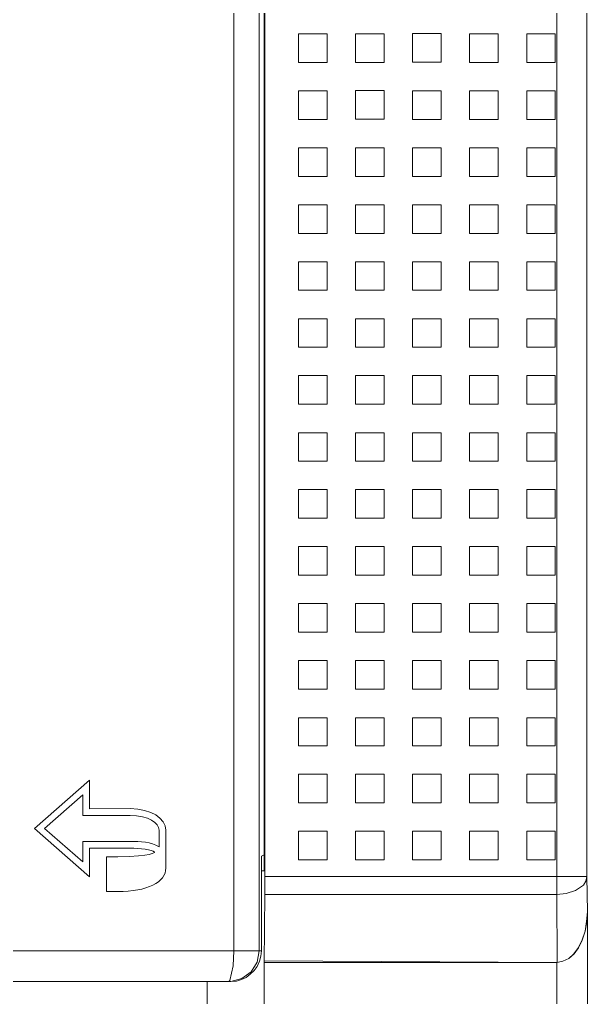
# Model space of a CAD drawing. Header units: millimetres. Extents: x 33157 to 59611, y -29750 to 1750.
# Drawn here: x 54246.8 to 54261.76, y -3172.34 to -3146.6 of the extents above; entities that cross this region are included whole.
import ezdxf

# ---------------------------------------------------------------- set-up
doc = ezdxf.new("R2010")
doc.units = ezdxf.units.MM
doc.layers.add('layer 1', color=7, linetype='Continuous', lineweight=18)

msp = doc.modelspace()

# ---------------------------------------------------------------- linework, layer by layer
at = {"layer": 'layer 1', "lineweight": 9}
for p, q in [((54253.236, -3044.222), (54253.236, -3169.006)), ((54260.933, -3048.427), (54260.933, -3169.629)), ((54261.725, -3049.229), (54261.725, -3169.157)), ((54253.246, -3109.999), (54253.246, -3169.157)), ((54253.104, -3110.424), (54253.104, -3171.118)), ((54253.236, -3110.424), (54253.236, -3168.591)), ((54252.435, -3110.97), (54252.435, -3171.118)), ((54253.161, -3168.62), (54253.161, -3171.118)), ((54253.246, -3169.157), (54253.246, -3169.629)), ((54261.735, -3170.091), (54261.735, -3208.618)), ((54253.236, -3171.382), (54253.236, -3171.42)), ((54253.236, -3171.382), (54253.236, -3188.279)), ((54260.933, -3171.42), (54260.933, -3188.279)), ((54251.737, -3171.92), (54251.737, -3188.279))]:
    msp.add_line(p, q, dxfattribs=at)
at = {"layer": 'layer 1'}
for points, knots in [([(54254.139, -3147.727), (54254.139, -3147.727), (54254.889, -3147.727), (54254.889, -3147.727), (54254.889, -3147.727), (54254.889, -3146.977), (54254.889, -3146.977), (54254.889, -3146.977), (54254.139, -3146.977), (54254.139, -3146.977), (54254.139, -3146.977), (54254.139, -3147.724), (54254.139, -3147.724), (54254.139, -3147.724), (54254.139, -3147.727), (54254.139, -3147.727)], [0, 0, 0, 0, 150419.237372, 150419.237372, 150419.237372, 300838.474744, 300838.474744, 300838.474744, 451257.712116, 451257.712116, 451257.712116, 601676.949488, 601676.949488, 601676.949488, 752096.18686, 752096.18686, 752096.18686, 752096.18686]), ([(54255.639, -3147.727), (54255.639, -3147.727), (54256.389, -3147.727), (54256.389, -3147.727), (54256.389, -3147.727), (54256.389, -3146.977), (54256.389, -3146.977), (54256.389, -3146.977), (54255.639, -3146.977), (54255.639, -3146.977), (54255.639, -3146.977), (54255.639, -3147.724), (54255.639, -3147.724), (54255.639, -3147.724), (54255.639, -3147.727), (54255.639, -3147.727)], [0, 0, 0, 0, 150423.278748, 150423.278748, 150423.278748, 300846.557495, 300846.557495, 300846.557495, 451269.836243, 451269.836243, 451269.836243, 601693.114991, 601693.114991, 601693.114991, 752116.393738, 752116.393738, 752116.393738, 752116.393738]), ([(54257.139, -3147.718), (54257.139, -3147.718), (54257.889, -3147.718), (54257.889, -3147.718), (54257.889, -3147.718), (54257.889, -3146.968), (54257.889, -3146.968), (54257.889, -3146.968), (54257.139, -3146.968), (54257.139, -3146.968), (54257.139, -3146.968), (54257.139, -3147.714), (54257.139, -3147.714), (54257.139, -3147.714), (54257.139, -3147.718), (54257.139, -3147.718)], [0, 0, 0, 0, 150427.308052, 150427.308052, 150427.308052, 300854.616104, 300854.616104, 300854.616104, 451281.924155, 451281.924155, 451281.924155, 601709.232207, 601709.232207, 601709.232207, 752136.540259, 752136.540259, 752136.540259, 752136.540259]), ([(54258.639, -3147.727), (54258.639, -3147.727), (54259.389, -3147.727), (54259.389, -3147.727), (54259.389, -3147.727), (54259.389, -3146.977), (54259.389, -3146.977), (54259.389, -3146.977), (54258.639, -3146.977), (54258.639, -3146.977), (54258.639, -3146.977), (54258.639, -3147.724), (54258.639, -3147.724), (54258.639, -3147.724), (54258.639, -3147.727), (54258.639, -3147.727)], [0, 0, 0, 0, 150431.361273, 150431.361273, 150431.361273, 300862.722547, 300862.722547, 300862.722547, 451294.08382, 451294.08382, 451294.08382, 601725.445094, 601725.445094, 601725.445094, 752156.806367, 752156.806367, 752156.806367, 752156.806367]), ([(54260.139, -3147.727), (54260.139, -3147.727), (54260.889, -3147.727), (54260.889, -3147.727), (54260.889, -3147.727), (54260.889, -3146.977), (54260.889, -3146.977), (54260.889, -3146.977), (54260.139, -3146.977), (54260.139, -3146.977), (54260.139, -3146.977), (54260.139, -3147.724), (54260.139, -3147.724), (54260.139, -3147.724), (54260.139, -3147.727), (54260.139, -3147.727)], [0, 0, 0, 0, 150435.402697, 150435.402697, 150435.402697, 300870.805394, 300870.805394, 300870.805394, 451306.208091, 451306.208091, 451306.208091, 601741.610788, 601741.610788, 601741.610788, 752177.013485, 752177.013485, 752177.013485, 752177.013485]), ([(54254.139, -3149.227), (54254.139, -3149.227), (54254.889, -3149.227), (54254.889, -3149.227), (54254.889, -3149.227), (54254.889, -3148.474), (54254.889, -3148.474), (54254.889, -3148.474), (54254.139, -3148.474), (54254.139, -3148.474), (54254.139, -3148.474), (54254.139, -3149.223), (54254.139, -3149.223), (54254.139, -3149.223), (54254.139, -3149.227), (54254.139, -3149.227)], [0, 0, 0, 0, 150421.26045, 150421.26045, 150421.26045, 300842.5209, 300842.5209, 300842.5209, 451263.78135, 451263.78135, 451263.78135, 601685.041799, 601685.041799, 601685.041799, 752106.302249, 752106.302249, 752106.302249, 752106.302249]), ([(54255.639, -3149.22), (54255.639, -3149.22), (54256.389, -3149.22), (54256.389, -3149.22), (54256.389, -3149.22), (54256.389, -3148.468), (54256.389, -3148.468), (54256.389, -3148.468), (54255.639, -3148.468), (54255.639, -3148.468), (54255.639, -3148.468), (54255.639, -3149.217), (54255.639, -3149.217), (54255.639, -3149.217), (54255.639, -3149.22), (54255.639, -3149.22)], [0, 0, 0, 0, 150425.293487, 150425.293487, 150425.293487, 300850.586974, 300850.586974, 300850.586974, 451275.88046, 451275.88046, 451275.88046, 601701.173947, 601701.173947, 601701.173947, 752126.467434, 752126.467434, 752126.467434, 752126.467434]), ([(54257.139, -3149.227), (54257.139, -3149.227), (54257.889, -3149.227), (54257.889, -3149.227), (54257.889, -3149.227), (54257.889, -3148.474), (54257.889, -3148.474), (54257.889, -3148.474), (54257.139, -3148.474), (54257.139, -3148.474), (54257.139, -3148.474), (54257.139, -3149.223), (54257.139, -3149.223), (54257.139, -3149.223), (54257.139, -3149.227), (54257.139, -3149.227)], [0, 0, 0, 0, 150429.343288, 150429.343288, 150429.343288, 300858.686575, 300858.686575, 300858.686575, 451288.029863, 451288.029863, 451288.029863, 601717.37315, 601717.37315, 601717.37315, 752146.716438, 752146.716438, 752146.716438, 752146.716438]), ([(54258.639, -3149.227), (54258.639, -3149.227), (54259.389, -3149.227), (54259.389, -3149.227), (54259.389, -3149.227), (54259.389, -3148.474), (54259.389, -3148.474), (54259.389, -3148.474), (54258.639, -3148.474), (54258.639, -3148.474), (54258.639, -3148.474), (54258.639, -3149.223), (54258.639, -3149.223), (54258.639, -3149.223), (54258.639, -3149.227), (54258.639, -3149.227)], [0, 0, 0, 0, 150433.384386, 150433.384386, 150433.384386, 300866.768772, 300866.768772, 300866.768772, 451300.153158, 451300.153158, 451300.153158, 601733.537545, 601733.537545, 601733.537545, 752166.921931, 752166.921931, 752166.921931, 752166.921931]), ([(54260.139, -3149.227), (54260.139, -3149.227), (54260.889, -3149.227), (54260.889, -3149.227), (54260.889, -3149.227), (54260.889, -3148.474), (54260.889, -3148.474), (54260.889, -3148.474), (54260.139, -3148.474), (54260.139, -3148.474), (54260.139, -3148.474), (54260.139, -3149.223), (54260.139, -3149.223), (54260.139, -3149.223), (54260.139, -3149.227), (54260.139, -3149.227)], [0, 0, 0, 0, 150437.425806, 150437.425806, 150437.425806, 300874.851611, 300874.851611, 300874.851611, 451312.277417, 451312.277417, 451312.277417, 601749.703222, 601749.703222, 601749.703222, 752187.129028, 752187.129028, 752187.129028, 752187.129028]), ([(54254.139, -3150.728), (54254.139, -3150.728), (54254.889, -3150.728), (54254.889, -3150.728), (54254.889, -3150.728), (54254.889, -3149.976), (54254.889, -3149.976), (54254.889, -3149.976), (54254.139, -3149.976), (54254.139, -3149.976), (54254.139, -3149.976), (54254.139, -3150.725), (54254.139, -3150.725), (54254.139, -3150.725), (54254.139, -3150.728), (54254.139, -3150.728)], [0, 0, 0, 0, 150423.290274, 150423.290274, 150423.290274, 300846.580548, 300846.580548, 300846.580548, 451269.870821, 451269.870821, 451269.870821, 601693.161095, 601693.161095, 601693.161095, 752116.451369, 752116.451369, 752116.451369, 752116.451369]), ([(54255.639, -3150.728), (54255.639, -3150.728), (54256.389, -3150.728), (54256.389, -3150.728), (54256.389, -3150.728), (54256.389, -3149.976), (54256.389, -3149.976), (54256.389, -3149.976), (54255.639, -3149.976), (54255.639, -3149.976), (54255.639, -3149.976), (54255.639, -3150.725), (54255.639, -3150.725), (54255.639, -3150.725), (54255.639, -3150.728), (54255.639, -3150.728)], [0, 0, 0, 0, 150427.331688, 150427.331688, 150427.331688, 300854.663377, 300854.663377, 300854.663377, 451281.995065, 451281.995065, 451281.995065, 601709.326754, 601709.326754, 601709.326754, 752136.658442, 752136.658442, 752136.658442, 752136.658442]), ([(54257.139, -3150.728), (54257.139, -3150.728), (54257.889, -3150.728), (54257.889, -3150.728), (54257.889, -3150.728), (54257.889, -3149.976), (54257.889, -3149.976), (54257.889, -3149.976), (54257.139, -3149.976), (54257.139, -3149.976), (54257.139, -3149.976), (54257.139, -3150.725), (54257.139, -3150.725), (54257.139, -3150.725), (54257.139, -3150.728), (54257.139, -3150.728)], [0, 0, 0, 0, 150431.373103, 150431.373103, 150431.373103, 300862.746207, 300862.746207, 300862.746207, 451294.11931, 451294.11931, 451294.11931, 601725.492413, 601725.492413, 601725.492413, 752156.865517, 752156.865517, 752156.865517, 752156.865517]), ([(54258.639, -3150.728), (54258.639, -3150.728), (54259.389, -3150.728), (54259.389, -3150.728), (54259.389, -3150.728), (54259.389, -3149.976), (54259.389, -3149.976), (54259.389, -3149.976), (54258.639, -3149.976), (54258.639, -3149.976), (54258.639, -3149.976), (54258.639, -3150.725), (54258.639, -3150.725), (54258.639, -3150.725), (54258.639, -3150.728), (54258.639, -3150.728)], [0, 0, 0, 0, 150435.414198, 150435.414198, 150435.414198, 300870.828396, 300870.828396, 300870.828396, 451306.242593, 451306.242593, 451306.242593, 601741.656791, 601741.656791, 601741.656791, 752177.070989, 752177.070989, 752177.070989, 752177.070989]), ([(54260.139, -3150.728), (54260.139, -3150.728), (54260.889, -3150.728), (54260.889, -3150.728), (54260.889, -3150.728), (54260.889, -3149.976), (54260.889, -3149.976), (54260.889, -3149.976), (54260.139, -3149.976), (54260.139, -3149.976), (54260.139, -3149.976), (54260.139, -3150.725), (54260.139, -3150.725), (54260.139, -3150.725), (54260.139, -3150.728), (54260.139, -3150.728)], [0, 0, 0, 0, 150439.455613, 150439.455613, 150439.455613, 300878.911226, 300878.911226, 300878.911226, 451318.366839, 451318.366839, 451318.366839, 601757.822452, 601757.822452, 601757.822452, 752197.278066, 752197.278066, 752197.278066, 752197.278066]), ([(54254.139, -3152.227), (54254.139, -3152.227), (54254.889, -3152.227), (54254.889, -3152.227), (54254.889, -3152.227), (54254.889, -3151.475), (54254.889, -3151.475), (54254.889, -3151.475), (54254.139, -3151.475), (54254.139, -3151.475), (54254.139, -3151.475), (54254.139, -3152.224), (54254.139, -3152.224), (54254.139, -3152.224), (54254.139, -3152.227), (54254.139, -3152.227)], [0, 0, 0, 0, 150425.316384, 150425.316384, 150425.316384, 300850.632767, 300850.632767, 300850.632767, 451275.949151, 451275.949151, 451275.949151, 601701.265535, 601701.265535, 601701.265535, 752126.581918, 752126.581918, 752126.581918, 752126.581918]), ([(54255.639, -3152.227), (54255.639, -3152.227), (54256.389, -3152.227), (54256.389, -3152.227), (54256.389, -3152.227), (54256.389, -3151.475), (54256.389, -3151.475), (54256.389, -3151.475), (54255.639, -3151.475), (54255.639, -3151.475), (54255.639, -3151.475), (54255.639, -3152.224), (54255.639, -3152.224), (54255.639, -3152.224), (54255.639, -3152.227), (54255.639, -3152.227)], [0, 0, 0, 0, 150429.357794, 150429.357794, 150429.357794, 300858.715588, 300858.715588, 300858.715588, 451288.073383, 451288.073383, 451288.073383, 601717.431177, 601717.431177, 601717.431177, 752146.788971, 752146.788971, 752146.788971, 752146.788971]), ([(54257.139, -3152.227), (54257.139, -3152.227), (54257.889, -3152.227), (54257.889, -3152.227), (54257.889, -3152.227), (54257.889, -3151.475), (54257.889, -3151.475), (54257.889, -3151.475), (54257.139, -3151.475), (54257.139, -3151.475), (54257.139, -3151.475), (54257.139, -3152.224), (54257.139, -3152.224), (54257.139, -3152.224), (54257.139, -3152.227), (54257.139, -3152.227)], [0, 0, 0, 0, 150433.399205, 150433.399205, 150433.399205, 300866.79841, 300866.79841, 300866.79841, 451300.197615, 451300.197615, 451300.197615, 601733.59682, 601733.59682, 601733.59682, 752166.996025, 752166.996025, 752166.996025, 752166.996025]), ([(54258.639, -3152.227), (54258.639, -3152.227), (54259.389, -3152.227), (54259.389, -3152.227), (54259.389, -3152.227), (54259.389, -3151.475), (54259.389, -3151.475), (54259.389, -3151.475), (54258.639, -3151.475), (54258.639, -3151.475), (54258.639, -3151.475), (54258.639, -3152.224), (54258.639, -3152.224), (54258.639, -3152.224), (54258.639, -3152.227), (54258.639, -3152.227)], [0, 0, 0, 0, 150437.440295, 150437.440295, 150437.440295, 300874.880591, 300874.880591, 300874.880591, 451312.320886, 451312.320886, 451312.320886, 601749.761181, 601749.761181, 601749.761181, 752187.201476, 752187.201476, 752187.201476, 752187.201476]), ([(54260.139, -3152.227), (54260.139, -3152.227), (54260.889, -3152.227), (54260.889, -3152.227), (54260.889, -3152.227), (54260.889, -3151.475), (54260.889, -3151.475), (54260.889, -3151.475), (54260.139, -3151.475), (54260.139, -3151.475), (54260.139, -3151.475), (54260.139, -3152.224), (54260.139, -3152.224), (54260.139, -3152.224), (54260.139, -3152.227), (54260.139, -3152.227)], [0, 0, 0, 0, 150441.481707, 150441.481707, 150441.481707, 300882.963413, 300882.963413, 300882.963413, 451324.44512, 451324.44512, 451324.44512, 601765.926826, 601765.926826, 601765.926826, 752207.408533, 752207.408533, 752207.408533, 752207.408533]), ([(54254.139, -3153.726), (54254.139, -3153.726), (54254.889, -3153.726), (54254.889, -3153.726), (54254.889, -3153.726), (54254.889, -3152.973), (54254.889, -3152.973), (54254.889, -3152.973), (54254.139, -3152.973), (54254.139, -3152.973), (54254.139, -3152.973), (54254.139, -3153.723), (54254.139, -3153.723), (54254.139, -3153.723), (54254.139, -3153.726), (54254.139, -3153.726)], [0, 0, 0, 0, 150427.341835, 150427.341835, 150427.341835, 300854.68367, 300854.68367, 300854.68367, 451282.025504, 451282.025504, 451282.025504, 601709.367339, 601709.367339, 601709.367339, 752136.709174, 752136.709174, 752136.709174, 752136.709174]), ([(54255.639, -3153.726), (54255.639, -3153.726), (54256.389, -3153.726), (54256.389, -3153.726), (54256.389, -3153.726), (54256.389, -3152.973), (54256.389, -3152.973), (54256.389, -3152.973), (54255.639, -3152.973), (54255.639, -3152.973), (54255.639, -3152.973), (54255.639, -3153.723), (54255.639, -3153.723), (54255.639, -3153.723), (54255.639, -3153.726), (54255.639, -3153.726)], [0, 0, 0, 0, 150431.383241, 150431.383241, 150431.383241, 300862.766482, 300862.766482, 300862.766482, 451294.149724, 451294.149724, 451294.149724, 601725.532965, 601725.532965, 601725.532965, 752156.916206, 752156.916206, 752156.916206, 752156.916206]), ([(54257.139, -3153.726), (54257.139, -3153.726), (54257.889, -3153.726), (54257.889, -3153.726), (54257.889, -3153.726), (54257.889, -3152.973), (54257.889, -3152.973), (54257.889, -3152.973), (54257.139, -3152.973), (54257.139, -3152.973), (54257.139, -3152.973), (54257.139, -3153.723), (54257.139, -3153.723), (54257.139, -3153.723), (54257.139, -3153.726), (54257.139, -3153.726)], [0, 0, 0, 0, 150435.424648, 150435.424648, 150435.424648, 300870.849296, 300870.849296, 300870.849296, 451306.273943, 451306.273943, 451306.273943, 601741.698591, 601741.698591, 601741.698591, 752177.123239, 752177.123239, 752177.123239, 752177.123239]), ([(54258.639, -3153.726), (54258.639, -3153.726), (54259.389, -3153.726), (54259.389, -3153.726), (54259.389, -3153.726), (54259.389, -3152.973), (54259.389, -3152.973), (54259.389, -3152.973), (54258.639, -3152.973), (54258.639, -3152.973), (54258.639, -3152.973), (54258.639, -3153.723), (54258.639, -3153.723), (54258.639, -3153.723), (54258.639, -3153.726), (54258.639, -3153.726)], [0, 0, 0, 0, 150439.465734, 150439.465734, 150439.465734, 300878.931468, 300878.931468, 300878.931468, 451318.397202, 451318.397202, 451318.397202, 601757.862936, 601757.862936, 601757.862936, 752197.32867, 752197.32867, 752197.32867, 752197.32867]), ([(54260.139, -3153.726), (54260.139, -3153.726), (54260.889, -3153.726), (54260.889, -3153.726), (54260.889, -3153.726), (54260.889, -3152.973), (54260.889, -3152.973), (54260.889, -3152.973), (54260.139, -3152.973), (54260.139, -3152.973), (54260.139, -3152.973), (54260.139, -3153.723), (54260.139, -3153.723), (54260.139, -3153.723), (54260.139, -3153.726), (54260.139, -3153.726)], [0, 0, 0, 0, 150443.507141, 150443.507141, 150443.507141, 300887.014282, 300887.014282, 300887.014282, 451330.521423, 451330.521423, 451330.521423, 601774.028565, 601774.028565, 601774.028565, 752217.535706, 752217.535706, 752217.535706, 752217.535706]), ([(54254.139, -3155.227), (54254.139, -3155.227), (54254.889, -3155.227), (54254.889, -3155.227), (54254.889, -3155.227), (54254.889, -3154.475), (54254.889, -3154.475), (54254.889, -3154.475), (54254.139, -3154.475), (54254.139, -3154.475), (54254.139, -3154.475), (54254.139, -3155.224), (54254.139, -3155.224), (54254.139, -3155.224), (54254.139, -3155.227), (54254.139, -3155.227)], [0, 0, 0, 0, 150429.372601, 150429.372601, 150429.372601, 300858.745202, 300858.745202, 300858.745202, 451288.117804, 451288.117804, 451288.117804, 601717.490405, 601717.490405, 601717.490405, 752146.863006, 752146.863006, 752146.863006, 752146.863006]), ([(54255.639, -3155.227), (54255.639, -3155.227), (54256.389, -3155.227), (54256.389, -3155.227), (54256.389, -3155.227), (54256.389, -3154.475), (54256.389, -3154.475), (54256.389, -3154.475), (54255.639, -3154.475), (54255.639, -3154.475), (54255.639, -3154.475), (54255.639, -3155.224), (54255.639, -3155.224), (54255.639, -3155.224), (54255.639, -3155.227), (54255.639, -3155.227)], [0, 0, 0, 0, 150433.414003, 150433.414003, 150433.414003, 300866.828007, 300866.828007, 300866.828007, 451300.24201, 451300.24201, 451300.24201, 601733.656014, 601733.656014, 601733.656014, 752167.070017, 752167.070017, 752167.070017, 752167.070017]), ([(54257.139, -3155.227), (54257.139, -3155.227), (54257.889, -3155.227), (54257.889, -3155.227), (54257.889, -3155.227), (54257.889, -3154.475), (54257.889, -3154.475), (54257.889, -3154.475), (54257.139, -3154.475), (54257.139, -3154.475), (54257.139, -3154.475), (54257.139, -3155.224), (54257.139, -3155.224), (54257.139, -3155.224), (54257.139, -3155.227), (54257.139, -3155.227)], [0, 0, 0, 0, 150437.455406, 150437.455406, 150437.455406, 300874.910812, 300874.910812, 300874.910812, 451312.366218, 451312.366218, 451312.366218, 601749.821624, 601749.821624, 601749.821624, 752187.27703, 752187.27703, 752187.27703, 752187.27703]), ([(54258.639, -3155.227), (54258.639, -3155.227), (54259.389, -3155.227), (54259.389, -3155.227), (54259.389, -3155.227), (54259.389, -3154.475), (54259.389, -3154.475), (54259.389, -3154.475), (54258.639, -3154.475), (54258.639, -3154.475), (54258.639, -3154.475), (54258.639, -3155.224), (54258.639, -3155.224), (54258.639, -3155.224), (54258.639, -3155.227), (54258.639, -3155.227)], [0, 0, 0, 0, 150441.496488, 150441.496488, 150441.496488, 300882.992976, 300882.992976, 300882.992976, 451324.489464, 451324.489464, 451324.489464, 601765.985952, 601765.985952, 601765.985952, 752207.48244, 752207.48244, 752207.48244, 752207.48244]), ([(54260.139, -3155.227), (54260.139, -3155.227), (54260.889, -3155.227), (54260.889, -3155.227), (54260.889, -3155.227), (54260.889, -3154.475), (54260.889, -3154.475), (54260.889, -3154.475), (54260.139, -3154.475), (54260.139, -3154.475), (54260.139, -3154.475), (54260.139, -3155.224), (54260.139, -3155.224), (54260.139, -3155.224), (54260.139, -3155.227), (54260.139, -3155.227)], [0, 0, 0, 0, 150445.537891, 150445.537891, 150445.537891, 300891.075782, 300891.075782, 300891.075782, 451336.613673, 451336.613673, 451336.613673, 601782.151564, 601782.151564, 601782.151564, 752227.689455, 752227.689455, 752227.689455, 752227.689455]), ([(54254.139, -3156.726), (54254.139, -3156.726), (54254.889, -3156.726), (54254.889, -3156.726), (54254.889, -3156.726), (54254.889, -3155.973), (54254.889, -3155.973), (54254.889, -3155.973), (54254.139, -3155.973), (54254.139, -3155.973), (54254.139, -3155.973), (54254.139, -3156.723), (54254.139, -3156.723), (54254.139, -3156.723), (54254.139, -3156.726), (54254.139, -3156.726)], [0, 0, 0, 0, 150431.398383, 150431.398383, 150431.398383, 300862.796765, 300862.796765, 300862.796765, 451294.195148, 451294.195148, 451294.195148, 601725.593531, 601725.593531, 601725.593531, 752156.991914, 752156.991914, 752156.991914, 752156.991914]), ([(54255.639, -3156.726), (54255.639, -3156.726), (54256.389, -3156.726), (54256.389, -3156.726), (54256.389, -3156.726), (54256.389, -3155.973), (54256.389, -3155.973), (54256.389, -3155.973), (54255.639, -3155.973), (54255.639, -3155.973), (54255.639, -3155.973), (54255.639, -3156.723), (54255.639, -3156.723), (54255.639, -3156.723), (54255.639, -3156.726), (54255.639, -3156.726)], [0, 0, 0, 0, 150435.439781, 150435.439781, 150435.439781, 300870.879562, 300870.879562, 300870.879562, 451306.319343, 451306.319343, 451306.319343, 601741.759124, 601741.759124, 601741.759124, 752177.198904, 752177.198904, 752177.198904, 752177.198904]), ([(54257.139, -3156.726), (54257.139, -3156.726), (54257.889, -3156.726), (54257.889, -3156.726), (54257.889, -3156.726), (54257.889, -3155.973), (54257.889, -3155.973), (54257.889, -3155.973), (54257.139, -3155.973), (54257.139, -3155.973), (54257.139, -3155.973), (54257.139, -3156.723), (54257.139, -3156.723), (54257.139, -3156.723), (54257.139, -3156.726), (54257.139, -3156.726)], [0, 0, 0, 0, 150439.481179, 150439.481179, 150439.481179, 300878.962359, 300878.962359, 300878.962359, 451318.443538, 451318.443538, 451318.443538, 601757.924717, 601757.924717, 601757.924717, 752197.405896, 752197.405896, 752197.405896, 752197.405896]), ([(54258.639, -3156.726), (54258.639, -3156.726), (54259.389, -3156.726), (54259.389, -3156.726), (54259.389, -3156.726), (54259.389, -3155.973), (54259.389, -3155.973), (54259.389, -3155.973), (54258.639, -3155.973), (54258.639, -3155.973), (54258.639, -3155.973), (54258.639, -3156.723), (54258.639, -3156.723), (54258.639, -3156.723), (54258.639, -3156.726), (54258.639, -3156.726)], [0, 0, 0, 0, 150443.522257, 150443.522257, 150443.522257, 300887.044515, 300887.044515, 300887.044515, 451330.566772, 451330.566772, 451330.566772, 601774.089029, 601774.089029, 601774.089029, 752217.611286, 752217.611286, 752217.611286, 752217.611286]), ([(54260.139, -3156.726), (54260.139, -3156.726), (54260.889, -3156.726), (54260.889, -3156.726), (54260.889, -3156.726), (54260.889, -3155.973), (54260.889, -3155.973), (54260.889, -3155.973), (54260.139, -3155.973), (54260.139, -3155.973), (54260.139, -3155.973), (54260.139, -3156.723), (54260.139, -3156.723), (54260.139, -3156.723), (54260.139, -3156.726), (54260.139, -3156.726)], [0, 0, 0, 0, 150447.563656, 150447.563656, 150447.563656, 300895.127312, 300895.127312, 300895.127312, 451342.690968, 451342.690968, 451342.690968, 601790.254625, 601790.254625, 601790.254625, 752237.818281, 752237.818281, 752237.818281, 752237.818281]), ([(54254.139, -3158.228), (54254.139, -3158.228), (54254.889, -3158.228), (54254.889, -3158.228), (54254.889, -3158.228), (54254.889, -3157.475), (54254.889, -3157.475), (54254.889, -3157.475), (54254.139, -3157.475), (54254.139, -3157.475), (54254.139, -3157.475), (54254.139, -3158.225), (54254.139, -3158.225), (54254.139, -3158.225), (54254.139, -3158.228), (54254.139, -3158.228)], [0, 0, 0, 0, 150433.429102, 150433.429102, 150433.429102, 300866.858205, 300866.858205, 300866.858205, 451300.287307, 451300.287307, 451300.287307, 601733.716409, 601733.716409, 601733.716409, 752167.145512, 752167.145512, 752167.145512, 752167.145512]), ([(54255.639, -3158.228), (54255.639, -3158.228), (54256.389, -3158.228), (54256.389, -3158.228), (54256.389, -3158.228), (54256.389, -3157.475), (54256.389, -3157.475), (54256.389, -3157.475), (54255.639, -3157.475), (54255.639, -3157.475), (54255.639, -3157.475), (54255.639, -3158.225), (54255.639, -3158.225), (54255.639, -3158.225), (54255.639, -3158.228), (54255.639, -3158.228)], [0, 0, 0, 0, 150437.470496, 150437.470496, 150437.470496, 300874.940993, 300874.940993, 300874.940993, 451312.411489, 451312.411489, 451312.411489, 601749.881985, 601749.881985, 601749.881985, 752187.352482, 752187.352482, 752187.352482, 752187.352482]), ([(54257.139, -3158.228), (54257.139, -3158.228), (54257.889, -3158.228), (54257.889, -3158.228), (54257.889, -3158.228), (54257.889, -3157.475), (54257.889, -3157.475), (54257.889, -3157.475), (54257.139, -3157.475), (54257.139, -3157.475), (54257.139, -3157.475), (54257.139, -3158.225), (54257.139, -3158.225), (54257.139, -3158.225), (54257.139, -3158.228), (54257.139, -3158.228)], [0, 0, 0, 0, 150441.511891, 150441.511891, 150441.511891, 300883.023781, 300883.023781, 300883.023781, 451324.535672, 451324.535672, 451324.535672, 601766.047563, 601766.047563, 601766.047563, 752207.559453, 752207.559453, 752207.559453, 752207.559453]), ([(54258.639, -3158.228), (54258.639, -3158.228), (54259.389, -3158.228), (54259.389, -3158.228), (54259.389, -3158.228), (54259.389, -3157.475), (54259.389, -3157.475), (54259.389, -3157.475), (54258.639, -3157.475), (54258.639, -3157.475), (54258.639, -3157.475), (54258.639, -3158.225), (54258.639, -3158.225), (54258.639, -3158.225), (54258.639, -3158.228), (54258.639, -3158.228)], [0, 0, 0, 0, 150445.552964, 150445.552964, 150445.552964, 300891.105929, 300891.105929, 300891.105929, 451336.658893, 451336.658893, 451336.658893, 601782.211858, 601782.211858, 601782.211858, 752227.764822, 752227.764822, 752227.764822, 752227.764822]), ([(54260.139, -3158.228), (54260.139, -3158.228), (54260.889, -3158.228), (54260.889, -3158.228), (54260.889, -3158.228), (54260.889, -3157.475), (54260.889, -3157.475), (54260.889, -3157.475), (54260.139, -3157.475), (54260.139, -3157.475), (54260.139, -3157.475), (54260.139, -3158.225), (54260.139, -3158.225), (54260.139, -3158.225), (54260.139, -3158.228), (54260.139, -3158.228)], [0, 0, 0, 0, 150449.594359, 150449.594359, 150449.594359, 300899.188718, 300899.188718, 300899.188718, 451348.783078, 451348.783078, 451348.783078, 601798.377437, 601798.377437, 601798.377437, 752247.971796, 752247.971796, 752247.971796, 752247.971796]), ([(54254.139, -3159.726), (54254.139, -3159.726), (54254.889, -3159.726), (54254.889, -3159.726), (54254.889, -3159.726), (54254.889, -3158.974), (54254.889, -3158.974), (54254.889, -3158.974), (54254.139, -3158.974), (54254.139, -3158.974), (54254.139, -3158.974), (54254.139, -3159.723), (54254.139, -3159.723), (54254.139, -3159.723), (54254.139, -3159.726), (54254.139, -3159.726)], [0, 0, 0, 0, 150435.454954, 150435.454954, 150435.454954, 300870.909907, 300870.909907, 300870.909907, 451306.364861, 451306.364861, 451306.364861, 601741.819814, 601741.819814, 601741.819814, 752177.274768, 752177.274768, 752177.274768, 752177.274768]), ([(54255.639, -3159.726), (54255.639, -3159.726), (54256.389, -3159.726), (54256.389, -3159.726), (54256.389, -3159.726), (54256.389, -3158.974), (54256.389, -3158.974), (54256.389, -3158.974), (54255.639, -3158.974), (54255.639, -3158.974), (54255.639, -3158.974), (54255.639, -3159.723), (54255.639, -3159.723), (54255.639, -3159.723), (54255.639, -3159.726), (54255.639, -3159.726)], [0, 0, 0, 0, 150439.496343, 150439.496343, 150439.496343, 300878.992687, 300878.992687, 300878.992687, 451318.48903, 451318.48903, 451318.48903, 601757.985374, 601757.985374, 601757.985374, 752197.481717, 752197.481717, 752197.481717, 752197.481717]), ([(54257.139, -3159.726), (54257.139, -3159.726), (54257.889, -3159.726), (54257.889, -3159.726), (54257.889, -3159.726), (54257.889, -3158.974), (54257.889, -3158.974), (54257.889, -3158.974), (54257.139, -3158.974), (54257.139, -3158.974), (54257.139, -3158.974), (54257.139, -3159.723), (54257.139, -3159.723), (54257.139, -3159.723), (54257.139, -3159.726), (54257.139, -3159.726)], [0, 0, 0, 0, 150443.537734, 150443.537734, 150443.537734, 300887.075467, 300887.075467, 300887.075467, 451330.613201, 451330.613201, 451330.613201, 601774.150934, 601774.150934, 601774.150934, 752217.688668, 752217.688668, 752217.688668, 752217.688668]), ([(54258.639, -3159.726), (54258.639, -3159.726), (54259.389, -3159.726), (54259.389, -3159.726), (54259.389, -3159.726), (54259.389, -3158.974), (54259.389, -3158.974), (54259.389, -3158.974), (54258.639, -3158.974), (54258.639, -3158.974), (54258.639, -3158.974), (54258.639, -3159.723), (54258.639, -3159.723), (54258.639, -3159.723), (54258.639, -3159.726), (54258.639, -3159.726)], [0, 0, 0, 0, 150447.578803, 150447.578803, 150447.578803, 300895.157607, 300895.157607, 300895.157607, 451342.73641, 451342.73641, 451342.73641, 601790.315213, 601790.315213, 601790.315213, 752237.894016, 752237.894016, 752237.894016, 752237.894016]), ([(54260.139, -3159.726), (54260.139, -3159.726), (54260.889, -3159.726), (54260.889, -3159.726), (54260.889, -3159.726), (54260.889, -3158.974), (54260.889, -3158.974), (54260.889, -3158.974), (54260.139, -3158.974), (54260.139, -3158.974), (54260.139, -3158.974), (54260.139, -3159.723), (54260.139, -3159.723), (54260.139, -3159.723), (54260.139, -3159.726), (54260.139, -3159.726)], [0, 0, 0, 0, 150451.620194, 150451.620194, 150451.620194, 300903.240388, 300903.240388, 300903.240388, 451354.860582, 451354.860582, 451354.860582, 601806.480776, 601806.480776, 601806.480776, 752258.10097, 752258.10097, 752258.10097, 752258.10097]), ([(54254.139, -3161.228), (54254.139, -3161.228), (54254.889, -3161.228), (54254.889, -3161.228), (54254.889, -3161.228), (54254.889, -3160.475), (54254.889, -3160.475), (54254.889, -3160.475), (54254.139, -3160.475), (54254.139, -3160.475), (54254.139, -3160.475), (54254.139, -3161.225), (54254.139, -3161.225), (54254.139, -3161.225), (54254.139, -3161.228), (54254.139, -3161.228)], [0, 0, 0, 0, 150437.485158, 150437.485158, 150437.485158, 300874.970315, 300874.970315, 300874.970315, 451312.455473, 451312.455473, 451312.455473, 601749.94063, 601749.94063, 601749.94063, 752187.425788, 752187.425788, 752187.425788, 752187.425788]), ([(54255.639, -3161.228), (54255.639, -3161.228), (54256.389, -3161.228), (54256.389, -3161.228), (54256.389, -3161.228), (54256.389, -3160.475), (54256.389, -3160.475), (54256.389, -3160.475), (54255.639, -3160.475), (54255.639, -3160.475), (54255.639, -3160.475), (54255.639, -3161.225), (54255.639, -3161.225), (54255.639, -3161.225), (54255.639, -3161.228), (54255.639, -3161.228)], [0, 0, 0, 0, 150441.526543, 150441.526543, 150441.526543, 300883.053087, 300883.053087, 300883.053087, 451324.57963, 451324.57963, 451324.57963, 601766.106173, 601766.106173, 601766.106173, 752207.632716, 752207.632716, 752207.632716, 752207.632716]), ([(54257.139, -3161.228), (54257.139, -3161.228), (54257.889, -3161.228), (54257.889, -3161.228), (54257.889, -3161.228), (54257.889, -3160.475), (54257.889, -3160.475), (54257.889, -3160.475), (54257.139, -3160.475), (54257.139, -3160.475), (54257.139, -3160.475), (54257.139, -3161.225), (54257.139, -3161.225), (54257.139, -3161.225), (54257.139, -3161.228), (54257.139, -3161.228)], [0, 0, 0, 0, 150445.567929, 150445.567929, 150445.567929, 300891.135859, 300891.135859, 300891.135859, 451336.703788, 451336.703788, 451336.703788, 601782.271717, 601782.271717, 601782.271717, 752227.839646, 752227.839646, 752227.839646, 752227.839646]), ([(54258.639, -3161.228), (54258.639, -3161.228), (54259.389, -3161.228), (54259.389, -3161.228), (54259.389, -3161.228), (54259.389, -3160.475), (54259.389, -3160.475), (54259.389, -3160.475), (54258.639, -3160.475), (54258.639, -3160.475), (54258.639, -3160.475), (54258.639, -3161.225), (54258.639, -3161.225), (54258.639, -3161.225), (54258.639, -3161.228), (54258.639, -3161.228)], [0, 0, 0, 0, 150449.608995, 150449.608995, 150449.608995, 300899.21799, 300899.21799, 300899.21799, 451348.826985, 451348.826985, 451348.826985, 601798.43598, 601798.43598, 601798.43598, 752248.044974, 752248.044974, 752248.044974, 752248.044974]), ([(54260.139, -3161.228), (54260.139, -3161.228), (54260.889, -3161.228), (54260.889, -3161.228), (54260.889, -3161.228), (54260.889, -3160.475), (54260.889, -3160.475), (54260.889, -3160.475), (54260.139, -3160.475), (54260.139, -3160.475), (54260.139, -3160.475), (54260.139, -3161.225), (54260.139, -3161.225), (54260.139, -3161.225), (54260.139, -3161.228), (54260.139, -3161.228)], [0, 0, 0, 0, 150453.650381, 150453.650381, 150453.650381, 300907.300763, 300907.300763, 300907.300763, 451360.951144, 451360.951144, 451360.951144, 601814.601525, 601814.601525, 601814.601525, 752268.251907, 752268.251907, 752268.251907, 752268.251907]), ([(54254.139, -3162.727), (54254.139, -3162.727), (54254.889, -3162.727), (54254.889, -3162.727), (54254.889, -3162.727), (54254.889, -3161.974), (54254.889, -3161.974), (54254.889, -3161.974), (54254.139, -3161.974), (54254.139, -3161.974), (54254.139, -3161.974), (54254.139, -3162.723), (54254.139, -3162.723), (54254.139, -3162.723), (54254.139, -3162.727), (54254.139, -3162.727)], [0, 0, 0, 0, 150439.511952, 150439.511952, 150439.511952, 300879.023904, 300879.023904, 300879.023904, 451318.535856, 451318.535856, 451318.535856, 601758.047808, 601758.047808, 601758.047808, 752197.55976, 752197.55976, 752197.55976, 752197.55976]), ([(54255.639, -3162.727), (54255.639, -3162.727), (54256.389, -3162.727), (54256.389, -3162.727), (54256.389, -3162.727), (54256.389, -3161.974), (54256.389, -3161.974), (54256.389, -3161.974), (54255.639, -3161.974), (54255.639, -3161.974), (54255.639, -3161.974), (54255.639, -3162.723), (54255.639, -3162.723), (54255.639, -3162.723), (54255.639, -3162.727), (54255.639, -3162.727)], [0, 0, 0, 0, 150443.553334, 150443.553334, 150443.553334, 300887.106667, 300887.106667, 300887.106667, 451330.660001, 451330.660001, 451330.660001, 601774.213334, 601774.213334, 601774.213334, 752217.766668, 752217.766668, 752217.766668, 752217.766668]), ([(54257.139, -3162.727), (54257.139, -3162.727), (54257.889, -3162.727), (54257.889, -3162.727), (54257.889, -3162.727), (54257.889, -3161.974), (54257.889, -3161.974), (54257.889, -3161.974), (54257.139, -3161.974), (54257.139, -3161.974), (54257.139, -3161.974), (54257.139, -3162.723), (54257.139, -3162.723), (54257.139, -3162.723), (54257.139, -3162.727), (54257.139, -3162.727)], [0, 0, 0, 0, 150447.594715, 150447.594715, 150447.594715, 300895.189431, 300895.189431, 300895.189431, 451342.784146, 451342.784146, 451342.784146, 601790.378862, 601790.378862, 601790.378862, 752237.973577, 752237.973577, 752237.973577, 752237.973577]), ([(54258.639, -3162.727), (54258.639, -3162.727), (54259.389, -3162.727), (54259.389, -3162.727), (54259.389, -3162.727), (54259.389, -3161.974), (54259.389, -3161.974), (54259.389, -3161.974), (54258.639, -3161.974), (54258.639, -3161.974), (54258.639, -3161.974), (54258.639, -3162.723), (54258.639, -3162.723), (54258.639, -3162.723), (54258.639, -3162.727), (54258.639, -3162.727)], [0, 0, 0, 0, 150451.635777, 150451.635777, 150451.635777, 300903.271554, 300903.271554, 300903.271554, 451354.907331, 451354.907331, 451354.907331, 601806.543108, 601806.543108, 601806.543108, 752258.178884, 752258.178884, 752258.178884, 752258.178884]), ([(54260.139, -3162.727), (54260.139, -3162.727), (54260.889, -3162.727), (54260.889, -3162.727), (54260.889, -3162.727), (54260.889, -3161.974), (54260.889, -3161.974), (54260.889, -3161.974), (54260.139, -3161.974), (54260.139, -3161.974), (54260.139, -3161.974), (54260.139, -3162.723), (54260.139, -3162.723), (54260.139, -3162.723), (54260.139, -3162.727), (54260.139, -3162.727)], [0, 0, 0, 0, 150455.677159, 150455.677159, 150455.677159, 300911.354319, 300911.354319, 300911.354319, 451367.031478, 451367.031478, 451367.031478, 601822.708637, 601822.708637, 601822.708637, 752278.385796, 752278.385796, 752278.385796, 752278.385796]), ([(54254.139, -3164.229), (54254.139, -3164.229), (54254.889, -3164.229), (54254.889, -3164.229), (54254.889, -3164.229), (54254.889, -3163.476), (54254.889, -3163.476), (54254.889, -3163.476), (54254.139, -3163.476), (54254.139, -3163.476), (54254.139, -3163.476), (54254.139, -3164.225), (54254.139, -3164.225), (54254.139, -3164.225), (54254.139, -3164.229), (54254.139, -3164.229)], [0, 0, 0, 0, 150441.542955, 150441.542955, 150441.542955, 300883.085911, 300883.085911, 300883.085911, 451324.628866, 451324.628866, 451324.628866, 601766.171822, 601766.171822, 601766.171822, 752207.714777, 752207.714777, 752207.714777, 752207.714777]), ([(54255.639, -3164.229), (54255.639, -3164.229), (54256.389, -3164.229), (54256.389, -3164.229), (54256.389, -3164.229), (54256.389, -3163.476), (54256.389, -3163.476), (54256.389, -3163.476), (54255.639, -3163.476), (54255.639, -3163.476), (54255.639, -3163.476), (54255.639, -3164.225), (54255.639, -3164.225), (54255.639, -3164.225), (54255.639, -3164.229), (54255.639, -3164.229)], [0, 0, 0, 0, 150445.584333, 150445.584333, 150445.584333, 300891.168666, 300891.168666, 300891.168666, 451336.752999, 451336.752999, 451336.752999, 601782.337332, 601782.337332, 601782.337332, 752227.921665, 752227.921665, 752227.921665, 752227.921665]), ([(54257.139, -3164.229), (54257.139, -3164.229), (54257.889, -3164.229), (54257.889, -3164.229), (54257.889, -3164.229), (54257.889, -3163.476), (54257.889, -3163.476), (54257.889, -3163.476), (54257.139, -3163.476), (54257.139, -3163.476), (54257.139, -3163.476), (54257.139, -3164.225), (54257.139, -3164.225), (54257.139, -3164.225), (54257.139, -3164.229), (54257.139, -3164.229)], [0, 0, 0, 0, 150449.625711, 150449.625711, 150449.625711, 300899.251421, 300899.251421, 300899.251421, 451348.877132, 451348.877132, 451348.877132, 601798.502843, 601798.502843, 601798.502843, 752248.128553, 752248.128553, 752248.128553, 752248.128553]), ([(54258.639, -3164.229), (54258.639, -3164.229), (54259.389, -3164.229), (54259.389, -3164.229), (54259.389, -3164.229), (54259.389, -3163.476), (54259.389, -3163.476), (54259.389, -3163.476), (54258.639, -3163.476), (54258.639, -3163.476), (54258.639, -3163.476), (54258.639, -3164.225), (54258.639, -3164.225), (54258.639, -3164.225), (54258.639, -3164.229), (54258.639, -3164.229)], [0, 0, 0, 0, 150453.666768, 150453.666768, 150453.666768, 300907.333536, 300907.333536, 300907.333536, 451361.000304, 451361.000304, 451361.000304, 601814.667072, 601814.667072, 601814.667072, 752268.33384, 752268.33384, 752268.33384, 752268.33384]), ([(54260.139, -3164.229), (54260.139, -3164.229), (54260.889, -3164.229), (54260.889, -3164.229), (54260.889, -3164.229), (54260.889, -3163.476), (54260.889, -3163.476), (54260.889, -3163.476), (54260.139, -3163.476), (54260.139, -3163.476), (54260.139, -3163.476), (54260.139, -3164.225), (54260.139, -3164.225), (54260.139, -3164.225), (54260.139, -3164.229), (54260.139, -3164.229)], [0, 0, 0, 0, 150457.708146, 150457.708146, 150457.708146, 300915.416293, 300915.416293, 300915.416293, 451373.124439, 451373.124439, 451373.124439, 601830.832585, 601830.832585, 601830.832585, 752288.540731, 752288.540731, 752288.540731, 752288.540731]), ([(54254.139, -3165.721), (54254.139, -3165.721), (54254.889, -3165.721), (54254.889, -3165.721), (54254.889, -3165.721), (54254.889, -3164.978), (54254.889, -3164.978), (54254.889, -3164.978), (54254.139, -3164.978), (54254.139, -3164.978), (54254.139, -3164.978), (54254.139, -3165.718), (54254.139, -3165.718), (54254.139, -3165.718), (54254.139, -3165.721), (54254.139, -3165.721)], [0, 0, 0, 0, 150443.577946, 150443.577946, 150443.577946, 300887.155892, 300887.155892, 300887.155892, 451330.733838, 451330.733838, 451330.733838, 601774.311784, 601774.311784, 601774.311784, 752217.889729, 752217.889729, 752217.889729, 752217.889729]), ([(54255.639, -3165.721), (54255.639, -3165.721), (54256.389, -3165.721), (54256.389, -3165.721), (54256.389, -3165.721), (54256.389, -3164.978), (54256.389, -3164.978), (54256.389, -3164.978), (54255.639, -3164.978), (54255.639, -3164.978), (54255.639, -3164.978), (54255.639, -3165.718), (54255.639, -3165.718), (54255.639, -3165.718), (54255.639, -3165.721), (54255.639, -3165.721)], [0, 0, 0, 0, 150447.619319, 150447.619319, 150447.619319, 300895.238639, 300895.238639, 300895.238639, 451342.857958, 451342.857958, 451342.857958, 601790.477277, 601790.477277, 601790.477277, 752238.096596, 752238.096596, 752238.096596, 752238.096596]), ([(54257.139, -3165.721), (54257.139, -3165.721), (54257.889, -3165.721), (54257.889, -3165.721), (54257.889, -3165.721), (54257.889, -3164.978), (54257.889, -3164.978), (54257.889, -3164.978), (54257.139, -3164.978), (54257.139, -3164.978), (54257.139, -3164.978), (54257.139, -3165.718), (54257.139, -3165.718), (54257.139, -3165.718), (54257.139, -3165.721), (54257.139, -3165.721)], [0, 0, 0, 0, 150451.660693, 150451.660693, 150451.660693, 300903.321386, 300903.321386, 300903.321386, 451354.982079, 451354.982079, 451354.982079, 601806.642772, 601806.642772, 601806.642772, 752258.303465, 752258.303465, 752258.303465, 752258.303465]), ([(54258.639, -3165.721), (54258.639, -3165.721), (54259.389, -3165.721), (54259.389, -3165.721), (54259.389, -3165.721), (54259.389, -3164.978), (54259.389, -3164.978), (54259.389, -3164.978), (54258.639, -3164.978), (54258.639, -3164.978), (54258.639, -3164.978), (54258.639, -3165.718), (54258.639, -3165.718), (54258.639, -3165.718), (54258.639, -3165.721), (54258.639, -3165.721)], [0, 0, 0, 0, 150455.701746, 150455.701746, 150455.701746, 300911.403492, 300911.403492, 300911.403492, 451367.105238, 451367.105238, 451367.105238, 601822.806984, 601822.806984, 601822.806984, 752278.508731, 752278.508731, 752278.508731, 752278.508731]), ([(54260.139, -3165.721), (54260.139, -3165.721), (54260.889, -3165.721), (54260.889, -3165.721), (54260.889, -3165.721), (54260.889, -3164.978), (54260.889, -3164.978), (54260.889, -3164.978), (54260.139, -3164.978), (54260.139, -3164.978), (54260.139, -3164.978), (54260.139, -3165.718), (54260.139, -3165.718), (54260.139, -3165.718), (54260.139, -3165.721), (54260.139, -3165.721)], [0, 0, 0, 0, 150459.74312, 150459.74312, 150459.74312, 300919.48624, 300919.48624, 300919.48624, 451379.229361, 451379.229361, 451379.229361, 601838.972481, 601838.972481, 601838.972481, 752298.715601, 752298.715601, 752298.715601, 752298.715601]), ([(54254.139, -3167.219), (54254.139, -3167.219), (54254.889, -3167.219), (54254.889, -3167.219), (54254.889, -3167.219), (54254.889, -3166.467), (54254.889, -3166.467), (54254.889, -3166.467), (54254.139, -3166.467), (54254.139, -3166.467), (54254.139, -3166.467), (54254.139, -3167.216), (54254.139, -3167.216), (54254.139, -3167.216), (54254.139, -3167.219), (54254.139, -3167.219)], [0, 0, 0, 0, 150445.587325, 150445.587325, 150445.587325, 300891.17465, 300891.17465, 300891.17465, 451336.761975, 451336.761975, 451336.761975, 601782.3493, 601782.3493, 601782.3493, 752227.936626, 752227.936626, 752227.936626, 752227.936626]), ([(54255.639, -3167.219), (54255.639, -3167.219), (54256.389, -3167.219), (54256.389, -3167.219), (54256.389, -3167.219), (54256.389, -3166.467), (54256.389, -3166.467), (54256.389, -3166.467), (54255.639, -3166.467), (54255.639, -3166.467), (54255.639, -3166.467), (54255.639, -3167.216), (54255.639, -3167.216), (54255.639, -3167.216), (54255.639, -3167.219), (54255.639, -3167.219)], [0, 0, 0, 0, 150449.628694, 150449.628694, 150449.628694, 300899.257389, 300899.257389, 300899.257389, 451348.886083, 451348.886083, 451348.886083, 601798.514778, 601798.514778, 601798.514778, 752248.143472, 752248.143472, 752248.143472, 752248.143472]), ([(54257.139, -3167.219), (54257.139, -3167.219), (54257.889, -3167.219), (54257.889, -3167.219), (54257.889, -3167.219), (54257.889, -3166.467), (54257.889, -3166.467), (54257.889, -3166.467), (54257.139, -3166.467), (54257.139, -3166.467), (54257.139, -3166.467), (54257.139, -3167.216), (54257.139, -3167.216), (54257.139, -3167.216), (54257.139, -3167.219), (54257.139, -3167.219)], [0, 0, 0, 0, 150453.670064, 150453.670064, 150453.670064, 300907.340128, 300907.340128, 300907.340128, 451361.010192, 451361.010192, 451361.010192, 601814.680256, 601814.680256, 601814.680256, 752268.350319, 752268.350319, 752268.350319, 752268.350319]), ([(54258.639, -3167.219), (54258.639, -3167.219), (54259.389, -3167.219), (54259.389, -3167.219), (54259.389, -3167.219), (54259.389, -3166.467), (54259.389, -3166.467), (54259.389, -3166.467), (54258.639, -3166.467), (54258.639, -3166.467), (54258.639, -3166.467), (54258.639, -3167.216), (54258.639, -3167.216), (54258.639, -3167.216), (54258.639, -3167.219), (54258.639, -3167.219)], [0, 0, 0, 0, 150457.711113, 150457.711113, 150457.711113, 300915.422226, 300915.422226, 300915.422226, 451373.133339, 451373.133339, 451373.133339, 601830.844452, 601830.844452, 601830.844452, 752288.555565, 752288.555565, 752288.555565, 752288.555565]), ([(54260.139, -3167.219), (54260.139, -3167.219), (54260.889, -3167.219), (54260.889, -3167.219), (54260.889, -3167.219), (54260.889, -3166.467), (54260.889, -3166.467), (54260.889, -3166.467), (54260.139, -3166.467), (54260.139, -3166.467), (54260.139, -3166.467), (54260.139, -3167.216), (54260.139, -3167.216), (54260.139, -3167.216), (54260.139, -3167.219), (54260.139, -3167.219)], [0, 0, 0, 0, 150461.752483, 150461.752483, 150461.752483, 300923.504966, 300923.504966, 300923.504966, 451385.257449, 451385.257449, 451385.257449, 601847.009932, 601847.009932, 601847.009932, 752308.762415, 752308.762415, 752308.762415, 752308.762415]), ([(54250.647, -3168.926), (54250.647, -3168.926), (54250.647, -3167.941), (54250.647, -3167.941), (54250.636, -3167.628), (54250.267, -3167.373), (54249.704, -3167.373), (54249.704, -3167.373), (54248.638, -3167.374), (54248.638, -3167.374), (54248.638, -3167.374), (54248.638, -3166.62), (54248.638, -3166.62), (54248.638, -3166.62), (54247.191, -3167.893), (54247.191, -3167.893), (54247.191, -3167.893), (54248.638, -3169.167), (54248.638, -3169.167), (54248.638, -3169.167), (54248.638, -3168.414), (54248.638, -3168.414), (54248.638, -3168.414), (54249.704, -3168.414), (54249.704, -3168.414), (54249.965, -3168.414), (54250.284, -3168.448), (54250.352, -3168.52), (54250.346, -3168.518), (54250.306, -3168.636), (54249.385, -3168.638), (54249.28, -3168.639), (54249.082, -3168.638), (54249.082, -3168.638), (54249.082, -3168.638), (54249.082, -3169.557), (54249.082, -3169.557), (54249.082, -3169.557), (54249.385, -3169.557), (54249.385, -3169.557), (54250.151, -3169.557), (54250.647, -3169.309), (54250.647, -3168.936), (54250.647, -3168.895), (54250.642, -3168.885), (54250.647, -3168.926)], [0, 0, 0, 0, 140101.332254, 140101.332254, 140101.332254, 280202.664508, 280202.664508, 280202.664508, 420303.996762, 420303.996762, 420303.996762, 560405.329016, 560405.329016, 560405.329016, 700506.66127, 700506.66127, 700506.66127, 840607.993524, 840607.993524, 840607.993524, 980709.325778, 980709.325778, 980709.325778, 1120810.658031, 1120810.658031, 1120810.658031, 1260911.990285, 1260911.990285, 1260911.990285, 1401013.322539, 1401013.322539, 1401013.322539, 1541114.654793, 1541114.654793, 1541114.654793, 1681215.987047, 1681215.987047, 1681215.987047, 1821317.319301, 1821317.319301, 1821317.319301, 1961418.651555, 1961418.651555, 1961418.651555, 2101519.983809, 2101519.983809, 2101519.983809, 2101519.983809]), ([(54248.638, -3168.237), (54248.638, -3168.237), (54248.462, -3168.237), (54248.462, -3168.237), (54248.462, -3168.237), (54248.462, -3168.414), (54248.462, -3168.414), (54248.462, -3168.414), (54248.462, -3168.777), (54248.462, -3168.777), (54248.462, -3168.777), (54247.458, -3167.893), (54247.458, -3167.893), (54247.458, -3167.893), (54248.462, -3167.01), (54248.462, -3167.01), (54248.462, -3167.01), (54248.462, -3167.374), (54248.462, -3167.374), (54248.462, -3167.374), (54248.462, -3167.55), (54248.462, -3167.55), (54248.462, -3167.55), (54248.638, -3167.55), (54248.638, -3167.55), (54248.638, -3167.55), (54249.704, -3167.55), (54249.704, -3167.55), (54250.193, -3167.55), (54250.464, -3167.755), (54250.471, -3167.941), (54250.471, -3167.941), (54250.471, -3168.378), (54250.471, -3168.378), (54250.252, -3168.249), (54249.974, -3168.237), (54249.704, -3168.237), (54249.704, -3168.237), (54248.638, -3168.237), (54248.638, -3168.237)], [0, 0, 0, 0, 140898.715034, 140898.715034, 140898.715034, 281797.430069, 281797.430069, 281797.430069, 422696.145103, 422696.145103, 422696.145103, 563594.860137, 563594.860137, 563594.860137, 704493.575171, 704493.575171, 704493.575171, 845392.290206, 845392.290206, 845392.290206, 986291.00524, 986291.00524, 986291.00524, 1127189.720274, 1127189.720274, 1127189.720274, 1268088.435308, 1268088.435308, 1268088.435308, 1408987.150343, 1408987.150343, 1408987.150343, 1549885.865377, 1549885.865377, 1549885.865377, 1690784.580411, 1690784.580411, 1690784.580411, 1831683.295445, 1831683.295445, 1831683.295445, 1831683.295445]), ([(54254.139, -3168.721), (54254.139, -3168.721), (54254.889, -3168.721), (54254.889, -3168.721), (54254.889, -3168.721), (54254.889, -3167.969), (54254.889, -3167.969), (54254.889, -3167.969), (54254.139, -3167.969), (54254.139, -3167.969), (54254.139, -3167.969), (54254.139, -3168.718), (54254.139, -3168.718), (54254.139, -3168.718), (54254.139, -3168.721), (54254.139, -3168.721)], [0, 0, 0, 0, 150447.618, 150447.618, 150447.618, 300895.236001, 300895.236001, 300895.236001, 451342.854001, 451342.854001, 451342.854001, 601790.472001, 601790.472001, 601790.472001, 752238.090001, 752238.090001, 752238.090001, 752238.090001]), ([(54255.639, -3168.721), (54255.639, -3168.721), (54256.389, -3168.721), (54256.389, -3168.721), (54256.389, -3168.721), (54256.389, -3167.969), (54256.389, -3167.969), (54256.389, -3167.969), (54255.639, -3167.969), (54255.639, -3167.969), (54255.639, -3167.969), (54255.639, -3168.718), (54255.639, -3168.718), (54255.639, -3168.718), (54255.639, -3168.721), (54255.639, -3168.721)], [0, 0, 0, 0, 150451.659365, 150451.659365, 150451.659365, 300903.318731, 300903.318731, 300903.318731, 451354.978096, 451354.978096, 451354.978096, 601806.637462, 601806.637462, 601806.637462, 752258.296827, 752258.296827, 752258.296827, 752258.296827]), ([(54255.639, -3168.721), (54255.639, -3168.721), (54256.389, -3168.721), (54256.389, -3168.721), (54256.389, -3168.721), (54256.389, -3167.969), (54256.389, -3167.969), (54256.389, -3167.969), (54255.639, -3167.969), (54255.639, -3167.969), (54255.639, -3167.969), (54255.639, -3168.718), (54255.639, -3168.718), (54255.639, -3168.718), (54255.639, -3168.721), (54255.639, -3168.721)], [0, 0, 0, 0, 150451.659365, 150451.659365, 150451.659365, 300903.318731, 300903.318731, 300903.318731, 451354.978096, 451354.978096, 451354.978096, 601806.637462, 601806.637462, 601806.637462, 752258.296827, 752258.296827, 752258.296827, 752258.296827]), ([(54257.139, -3168.721), (54257.139, -3168.721), (54257.889, -3168.721), (54257.889, -3168.721), (54257.889, -3168.721), (54257.889, -3167.969), (54257.889, -3167.969), (54257.889, -3167.969), (54257.139, -3167.969), (54257.139, -3167.969), (54257.139, -3167.969), (54257.139, -3168.718), (54257.139, -3168.718), (54257.139, -3168.718), (54257.139, -3168.721), (54257.139, -3168.721)], [0, 0, 0, 0, 150455.700731, 150455.700731, 150455.700731, 300911.401461, 300911.401461, 300911.401461, 451367.102192, 451367.102192, 451367.102192, 601822.802923, 601822.802923, 601822.802923, 752278.503654, 752278.503654, 752278.503654, 752278.503654]), ([(54258.639, -3168.721), (54258.639, -3168.721), (54259.389, -3168.721), (54259.389, -3168.721), (54259.389, -3168.721), (54259.389, -3167.969), (54259.389, -3167.969), (54259.389, -3167.969), (54258.639, -3167.969), (54258.639, -3167.969), (54258.639, -3167.969), (54258.639, -3168.718), (54258.639, -3168.718), (54258.639, -3168.718), (54258.639, -3168.721), (54258.639, -3168.721)], [0, 0, 0, 0, 150459.741776, 150459.741776, 150459.741776, 300919.483551, 300919.483551, 300919.483551, 451379.225327, 451379.225327, 451379.225327, 601838.967103, 601838.967103, 601838.967103, 752298.708878, 752298.708878, 752298.708878, 752298.708878]), ([(54260.139, -3168.721), (54260.139, -3168.721), (54260.889, -3168.721), (54260.889, -3168.721), (54260.889, -3168.721), (54260.889, -3167.969), (54260.889, -3167.969), (54260.889, -3167.969), (54260.139, -3167.969), (54260.139, -3167.969), (54260.139, -3167.969), (54260.139, -3168.718), (54260.139, -3168.718), (54260.139, -3168.718), (54260.139, -3168.721), (54260.139, -3168.721)], [0, 0, 0, 0, 150463.783142, 150463.783142, 150463.783142, 300927.566283, 300927.566283, 300927.566283, 451391.349425, 451391.349425, 451391.349425, 601855.132566, 601855.132566, 601855.132566, 752318.915708, 752318.915708, 752318.915708, 752318.915708])]:
    msp.add_open_spline(points, degree=3, knots=knots, dxfattribs=at)
at = {"layer": 'layer 1', "lineweight": 9}
for points in [[(54253.236, -3168.591), (54253.236, -3168.591), (54253.161, -3168.62), (54253.161, -3168.62)], [(54253.236, -3169.006), (54253.236, -3169.006), (54253.161, -3169.006), (54253.161, -3169.006)], [(54253.246, -3169.157), (54253.246, -3169.157), (54261.725, -3169.157), (54261.725, -3169.157)], [(54261.735, -3170.091), (54261.735, -3170.091), (54261.725, -3169.157), (54261.725, -3169.157)], [(54260.933, -3169.629), (54260.933, -3169.629), (54253.246, -3169.629), (54253.246, -3169.629)], [(54253.246, -3169.629), (54253.246, -3169.629), (54253.236, -3171.42), (54253.236, -3171.42)], [(54260.942, -3171.42), (54260.942, -3171.42), (54260.933, -3169.629), (54260.933, -3169.629)], [(54199.114, -3171.118), (54199.114, -3171.118), (54253.161, -3171.118), (54253.161, -3171.118)], [(54260.933, -3171.42), (54260.933, -3171.42), (54253.236, -3171.382), (54253.236, -3171.382)], [(54253.236, -3171.42), (54253.236, -3171.42), (54260.942, -3171.42), (54260.942, -3171.42)], [(54199.916, -3171.92), (54199.916, -3171.92), (54252.359, -3171.92), (54252.359, -3171.92)], [(54252.331, -3171.901), (54252.331, -3171.901), (54252.303, -3171.92), (54252.303, -3171.92)], [(54252.303, -3171.92), (54252.303, -3171.92), (54252.359, -3171.92), (54252.359, -3171.92)]]:
    msp.add_open_spline(points, degree=3, dxfattribs=at)
for points, knots in [([(54260.933, -3169.629), (54260.933, -3169.629), (54261.178, -3169.61), (54261.178, -3169.61), (54261.178, -3169.61), (54261.423, -3169.525), (54261.423, -3169.525), (54261.423, -3169.525), (54261.631, -3169.383), (54261.631, -3169.383), (54261.631, -3169.383), (54261.697, -3169.28), (54261.697, -3169.28), (54261.697, -3169.28), (54261.725, -3169.157), (54261.725, -3169.157)], [0, 0, 0, 0, 150469.336289, 150469.336289, 150469.336289, 300938.672577, 300938.672577, 300938.672577, 451408.008866, 451408.008866, 451408.008866, 601877.345154, 601877.345154, 601877.345154, 752346.681443, 752346.681443, 752346.681443, 752346.681443]), ([(54260.933, -3171.42), (54260.933, -3171.42), (54261.093, -3171.392), (54261.093, -3171.392), (54261.093, -3171.392), (54261.244, -3171.316), (54261.244, -3171.316), (54261.244, -3171.316), (54261.376, -3171.194), (54261.376, -3171.194), (54261.376, -3171.194), (54261.499, -3171.024), (54261.499, -3171.024), (54261.499, -3171.024), (54261.603, -3170.826), (54261.603, -3170.826), (54261.603, -3170.826), (54261.678, -3170.6), (54261.678, -3170.6), (54261.678, -3170.6), (54261.716, -3170.345), (54261.716, -3170.345), (54261.716, -3170.345), (54261.735, -3170.091), (54261.735, -3170.091)], [0, 0, 0, 0, 144863.763413, 144863.763413, 144863.763413, 289727.526825, 289727.526825, 289727.526825, 434591.290238, 434591.290238, 434591.290238, 579455.053651, 579455.053651, 579455.053651, 724318.817064, 724318.817064, 724318.817064, 869182.580476, 869182.580476, 869182.580476, 1014046.343889, 1014046.343889, 1014046.343889, 1158910.107302, 1158910.107302, 1158910.107302, 1158910.107302]), ([(54260.942, -3171.42), (54260.942, -3171.42), (54261.093, -3171.392), (54261.093, -3171.392), (54261.093, -3171.392), (54261.244, -3171.316), (54261.244, -3171.316), (54261.244, -3171.316), (54261.386, -3171.194), (54261.386, -3171.194), (54261.386, -3171.194), (54261.499, -3171.033), (54261.499, -3171.033), (54261.499, -3171.033), (54261.603, -3170.835), (54261.603, -3170.835), (54261.603, -3170.835), (54261.678, -3170.6), (54261.678, -3170.6), (54261.678, -3170.6), (54261.725, -3170.355), (54261.725, -3170.355), (54261.725, -3170.355), (54261.735, -3170.091), (54261.735, -3170.091)], [0, 0, 0, 0, 144863.784733, 144863.784733, 144863.784733, 289727.569466, 289727.569466, 289727.569466, 434591.354199, 434591.354199, 434591.354199, 579455.138932, 579455.138932, 579455.138932, 724318.923665, 724318.923665, 724318.923665, 869182.708398, 869182.708398, 869182.708398, 1014046.493131, 1014046.493131, 1014046.493131, 1158910.277864, 1158910.277864, 1158910.277864, 1158910.277864]), ([(54252.435, -3171.118), (54252.435, -3171.118), (54252.416, -3171.514), (54252.416, -3171.514), (54252.416, -3171.514), (54252.331, -3171.901), (54252.331, -3171.901)], [0, 0, 0, 0, 174489.626367, 174489.626367, 174489.626367, 348979.252735, 348979.252735, 348979.252735, 348979.252735]), ([(54252.359, -3171.92), (54252.359, -3171.92), (54252.642, -3171.844), (54252.642, -3171.844), (54252.642, -3171.844), (54252.887, -3171.665), (54252.887, -3171.665), (54252.887, -3171.665), (54253.048, -3171.411), (54253.048, -3171.411), (54253.048, -3171.411), (54253.104, -3171.118), (54253.104, -3171.118)], [0, 0, 0, 0, 154725.371078, 154725.371078, 154725.371078, 309450.742155, 309450.742155, 309450.742155, 464176.113233, 464176.113233, 464176.113233, 618901.48431, 618901.48431, 618901.48431, 618901.48431]), ([(54252.359, -3171.92), (54252.359, -3171.92), (54252.501, -3171.91), (54252.501, -3171.91), (54252.501, -3171.91), (54252.633, -3171.873), (54252.633, -3171.873), (54252.633, -3171.873), (54252.755, -3171.816), (54252.755, -3171.816), (54252.755, -3171.816), (54252.868, -3171.731), (54252.868, -3171.731), (54252.868, -3171.731), (54252.972, -3171.637), (54252.972, -3171.637), (54252.972, -3171.637), (54253.048, -3171.524), (54253.048, -3171.524), (54253.048, -3171.524), (54253.114, -3171.392), (54253.114, -3171.392), (54253.114, -3171.392), (54253.142, -3171.26), (54253.142, -3171.26), (54253.142, -3171.26), (54253.161, -3171.118), (54253.161, -3171.118)], [0, 0, 0, 0, 143564.940119, 143564.940119, 143564.940119, 287129.880238, 287129.880238, 287129.880238, 430694.820356, 430694.820356, 430694.820356, 574259.760475, 574259.760475, 574259.760475, 717824.700594, 717824.700594, 717824.700594, 861389.640713, 861389.640713, 861389.640713, 1004954.580831, 1004954.580831, 1004954.580831, 1148519.52095, 1148519.52095, 1148519.52095, 1292084.461069, 1292084.461069, 1292084.461069, 1292084.461069])]:
    msp.add_open_spline(points, degree=3, knots=knots, dxfattribs=at)

doc.saveas('drawing.dxf')
